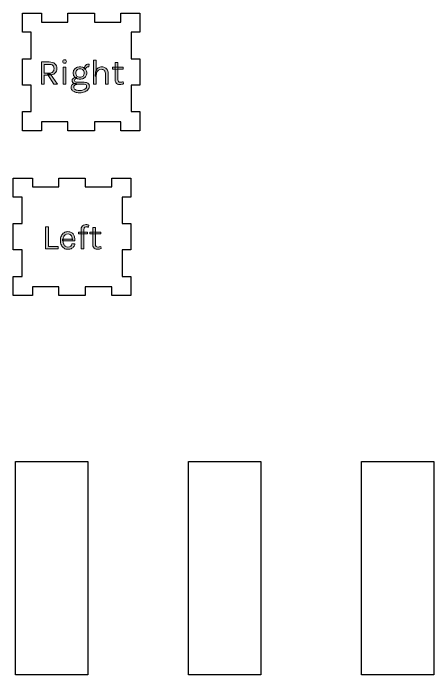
# Model space of a CAD drawing. Header units: centimetres. Extents: x -7.9 to 49.8, y -15.5 to 41.6.
# Drawn here: x 12.49 to 26.78, y -14.51 to 8.01 of the extents above; entities that cross this region are included whole.
import ezdxf

# ---------------------------------------------------------------- set-up
doc = ezdxf.new("R2010")
doc.units = ezdxf.units.CM
doc.header["$MEASUREMENT"] = 0
doc.layers.add('Layer 1', color=7, linetype='Continuous', lineweight=0)

# ---------------------------------------------------------------- blocks, each defined once
blk = doc.blocks.new('Block_3')
at = {"layer": 'Layer 1', "true_color": 0x000000, "transparency": 33554687}
h = blk.add_hatch(color=18, dxfattribs=at)
h.dxf.hatch_style = 2
edge = h.paths.add_edge_path()
edge.add_spline(control_points=[(15.461, 0.499), (15.461, 0.499), (15.095, 0.499), (15.095, 0.499), (15.095, 0.499), (15.095, 0.564), (15.095, 0.564), (15.095, 0.564), (15.461, 0.564), (15.461, 0.564), (15.461, 0.564), (15.461, 0.499), (15.461, 0.499)], knot_values=[0, 0, 0, 0, 1, 1, 1, 2, 2, 2, 3, 3, 3, 4, 4, 4, 4], degree=3, periodic=0)
edge = h.paths.add_edge_path()
edge.add_spline(control_points=[(15.351, -0.024), (15.351, -0.024), (15.351, -0.024), (15.351, -0.024), (15.32, -0.024), (15.292, -0.018), (15.267, -0.006), (15.243, 0.006), (15.223, 0.024), (15.209, 0.048), (15.194, 0.072), (15.187, 0.102), (15.187, 0.138), (15.187, 0.138), (15.187, 0.138), (15.187, 0.138), (15.187, 0.138), (15.187, 0.723), (15.187, 0.723), (15.187, 0.723), (15.279, 0.723), (15.279, 0.723), (15.279, 0.723), (15.279, 0.14), (15.279, 0.14), (15.279, 0.081), (15.307, 0.051), (15.362, 0.051), (15.362, 0.051), (15.362, 0.051), (15.362, 0.051), (15.379, 0.051), (15.394, 0.053), (15.41, 0.057), (15.425, 0.06), (15.443, 0.066), (15.462, 0.073), (15.462, 0.073), (15.462, 0.073), (15.462, 0.073), (15.462, 0.073), (15.475, 0.006), (15.475, 0.006), (15.455, -0.003), (15.434, -0.01), (15.414, -0.016), (15.394, -0.022), (15.373, -0.024), (15.351, -0.024)], knot_values=[0, 0, 0, 0, 1, 1, 1, 2, 2, 2, 3, 3, 3, 4, 4, 4, 5, 5, 5, 6, 6, 6, 7, 7, 7, 8, 8, 8, 9, 9, 9, 10, 10, 10, 11, 11, 11, 12, 12, 12, 13, 13, 13, 14, 14, 14, 15, 15, 15, 16, 16, 16, 16], degree=3, periodic=0)
edge = h.paths.add_edge_path()
edge.add_spline(control_points=[(15.008, 0.499), (15.008, 0.499), (14.702, 0.499), (14.702, 0.499), (14.702, 0.499), (14.702, 0.564), (14.702, 0.564), (14.702, 0.564), (15.008, 0.564), (15.008, 0.564), (15.008, 0.564), (15.008, 0.499), (15.008, 0.499)], knot_values=[0, 0, 0, 0, 1, 1, 1, 2, 2, 2, 3, 3, 3, 4, 4, 4, 4], degree=3, periodic=0)
edge = h.paths.add_edge_path()
edge.add_spline(control_points=[(14.889, -0.01), (14.889, -0.01), (14.795, -0.01), (14.795, -0.01), (14.795, -0.01), (14.795, 0.652), (14.795, 0.652), (14.795, 0.69), (14.802, 0.721), (14.817, 0.746), (14.832, 0.77), (14.851, 0.788), (14.876, 0.799), (14.9, 0.811), (14.928, 0.817), (14.958, 0.817), (14.958, 0.817), (14.958, 0.817), (14.958, 0.817), (14.975, 0.817), (14.991, 0.816), (15.008, 0.813), (15.025, 0.811), (15.042, 0.807), (15.059, 0.802), (15.059, 0.802), (15.059, 0.802), (15.059, 0.802), (15.059, 0.802), (15.041, 0.728), (15.041, 0.728), (15.029, 0.733), (15.017, 0.736), (15.005, 0.739), (14.994, 0.741), (14.982, 0.742), (14.972, 0.742), (14.972, 0.742), (14.972, 0.742), (14.972, 0.742), (14.959, 0.742), (14.946, 0.74), (14.933, 0.735), (14.92, 0.73), (14.91, 0.721), (14.901, 0.708), (14.893, 0.695), (14.889, 0.676), (14.889, 0.651), (14.889, 0.651), (14.889, 0.651), (14.889, 0.651), (14.889, 0.651), (14.889, -0.01), (14.889, -0.01)], knot_values=[0, 0, 0, 0, 1, 1, 1, 2, 2, 2, 3, 3, 3, 4, 4, 4, 5, 5, 5, 6, 6, 6, 7, 7, 7, 8, 8, 8, 9, 9, 9, 10, 10, 10, 11, 11, 11, 12, 12, 12, 13, 13, 13, 14, 14, 14, 15, 15, 15, 16, 16, 16, 17, 17, 17, 18, 18, 18, 18], degree=3, periodic=0)
edge = h.paths.add_edge_path()
edge.add_spline(control_points=[(14.347, -0.024), (14.347, -0.024), (14.347, -0.024), (14.347, -0.024), (14.297, -0.024), (14.253, -0.012), (14.214, 0.014), (14.175, 0.039), (14.144, 0.074), (14.122, 0.12), (14.099, 0.165), (14.088, 0.217), (14.088, 0.276), (14.088, 0.276), (14.088, 0.276), (14.088, 0.276), (14.088, 0.338), (14.099, 0.392), (14.121, 0.438), (14.144, 0.483), (14.174, 0.517), (14.213, 0.542), (14.252, 0.566), (14.297, 0.578), (14.347, 0.578), (14.347, 0.578), (14.347, 0.578), (14.347, 0.578), (14.391, 0.578), (14.428, 0.569), (14.459, 0.552), (14.489, 0.534), (14.514, 0.51), (14.533, 0.48), (14.552, 0.45), (14.565, 0.416), (14.572, 0.378), (14.58, 0.341), (14.582, 0.302), (14.579, 0.261), (14.579, 0.261), (14.579, 0.261), (14.579, 0.261), (14.579, 0.261), (14.163, 0.261), (14.163, 0.261), (14.163, 0.261), (14.163, 0.319), (14.163, 0.319), (14.163, 0.319), (14.517, 0.319), (14.517, 0.319), (14.517, 0.319), (14.489, 0.301), (14.489, 0.301), (14.49, 0.324), (14.489, 0.348), (14.485, 0.372), (14.481, 0.395), (14.474, 0.417), (14.464, 0.437), (14.454, 0.456), (14.439, 0.472), (14.42, 0.484), (14.401, 0.496), (14.377, 0.502), (14.348, 0.502), (14.348, 0.502), (14.348, 0.502), (14.348, 0.502), (14.311, 0.502), (14.281, 0.493), (14.256, 0.474), (14.231, 0.455), (14.212, 0.431), (14.2, 0.4), (14.188, 0.369), (14.181, 0.336), (14.181, 0.301), (14.181, 0.301), (14.181, 0.301), (14.181, 0.301), (14.181, 0.301), (14.181, 0.262), (14.181, 0.262), (14.181, 0.222), (14.187, 0.187), (14.2, 0.155), (14.212, 0.123), (14.23, 0.098), (14.255, 0.08), (14.279, 0.062), (14.31, 0.052), (14.347, 0.052), (14.347, 0.052), (14.347, 0.052), (14.347, 0.052), (14.384, 0.052), (14.415, 0.061), (14.439, 0.079), (14.463, 0.097), (14.477, 0.124), (14.483, 0.159), (14.483, 0.159), (14.483, 0.159), (14.483, 0.159), (14.483, 0.159), (14.58, 0.159), (14.58, 0.159), (14.574, 0.121), (14.56, 0.088), (14.539, 0.061), (14.518, 0.034), (14.491, 0.013), (14.458, -0.002), (14.425, -0.017), (14.388, -0.024), (14.347, -0.024)], knot_values=[0, 0, 0, 0, 1, 1, 1, 2, 2, 2, 3, 3, 3, 4, 4, 4, 5, 5, 5, 6, 6, 6, 7, 7, 7, 8, 8, 8, 9, 9, 9, 10, 10, 10, 11, 11, 11, 12, 12, 12, 13, 13, 13, 14, 14, 14, 15, 15, 15, 16, 16, 16, 17, 17, 17, 18, 18, 18, 19, 19, 19, 20, 20, 20, 21, 21, 21, 22, 22, 22, 23, 23, 23, 24, 24, 24, 25, 25, 25, 26, 26, 26, 27, 27, 27, 28, 28, 28, 29, 29, 29, 30, 30, 30, 31, 31, 31, 32, 32, 32, 33, 33, 33, 34, 34, 34, 35, 35, 35, 36, 36, 36, 37, 37, 37, 38, 38, 38, 39, 39, 39, 39], degree=3, periodic=0)
edge = h.paths.add_edge_path()
edge.add_spline(control_points=[(13.587, 0.744), (13.587, 0.744), (13.68, 0.744), (13.68, 0.744), (13.68, 0.744), (13.68, 0.072), (13.68, 0.072), (13.68, 0.072), (14.016, 0.072), (14.016, 0.072), (14.016, 0.072), (14.016, -0.01), (14.016, -0.01), (14.016, -0.01), (13.587, -0.01), (13.587, -0.01), (13.587, -0.01), (13.587, 0.744), (13.587, 0.744)], knot_values=[0, 0, 0, 0, 1, 1, 1, 2, 2, 2, 3, 3, 3, 4, 4, 4, 5, 5, 5, 6, 6, 6, 6], degree=3, periodic=0)
at = {"layer": 'Layer 1', "color": 1, "lineweight": 25, "true_color": 0xff0000}
blk.add_open_spline([(16.485, 2.403), (16.485, 2.403), (16.185, 2.403), (16.185, 2.403), (16.185, 2.403), (15.835, 2.403), (15.835, 2.403), (15.835, 2.403), (15.835, 2.103), (15.835, 2.103), (15.835, 2.103), (14.935, 2.103), (14.935, 2.103), (14.935, 2.103), (14.935, 2.403), (14.935, 2.403), (14.935, 2.403), (14.035, 2.403), (14.035, 2.403), (14.035, 2.403), (14.035, 2.103), (14.035, 2.103), (14.035, 2.103), (13.135, 2.103), (13.135, 2.103), (13.135, 2.103), (13.135, 2.403), (13.135, 2.403), (13.135, 2.403), (12.785, 2.403), (12.785, 2.403), (12.785, 2.403), (12.485, 2.403), (12.485, 2.403), (12.485, 2.403), (12.485, 2.103), (12.485, 2.103), (12.485, 2.103), (12.485, 1.753), (12.485, 1.753), (12.485, 1.753), (12.785, 1.753), (12.785, 1.753), (12.785, 1.753), (12.785, 0.853), (12.785, 0.853), (12.785, 0.853), (12.485, 0.853), (12.485, 0.853), (12.485, 0.853), (12.485, -0.047), (12.485, -0.047), (12.485, -0.047), (12.785, -0.047), (12.785, -0.047), (12.785, -0.047), (12.785, -0.947), (12.785, -0.947), (12.785, -0.947), (12.485, -0.947), (12.485, -0.947), (12.485, -0.947), (12.485, -1.297), (12.485, -1.297), (12.485, -1.297), (12.485, -1.597), (12.485, -1.597), (12.485, -1.597), (12.785, -1.597), (12.785, -1.597), (12.785, -1.597), (13.135, -1.597), (13.135, -1.597), (13.135, -1.597), (13.135, -1.297), (13.135, -1.297), (13.135, -1.297), (14.035, -1.297), (14.035, -1.297), (14.035, -1.297), (14.035, -1.597), (14.035, -1.597), (14.035, -1.597), (14.935, -1.597), (14.935, -1.597), (14.935, -1.597), (14.935, -1.297), (14.935, -1.297), (14.935, -1.297), (15.835, -1.297), (15.835, -1.297), (15.835, -1.297), (15.835, -1.597), (15.835, -1.597), (15.835, -1.597), (16.185, -1.597), (16.185, -1.597), (16.185, -1.597), (16.485, -1.597), (16.485, -1.597), (16.485, -1.597), (16.485, -1.297), (16.485, -1.297), (16.485, -1.297), (16.485, -0.947), (16.485, -0.947), (16.485, -0.947), (16.185, -0.947), (16.185, -0.947), (16.185, -0.947), (16.185, -0.047), (16.185, -0.047), (16.185, -0.047), (16.485, -0.047), (16.485, -0.047), (16.485, -0.047), (16.485, 0.853), (16.485, 0.853), (16.485, 0.853), (16.185, 0.853), (16.185, 0.853), (16.185, 0.853), (16.185, 1.753), (16.185, 1.753), (16.185, 1.753), (16.485, 1.753), (16.485, 1.753), (16.485, 1.753), (16.485, 2.103), (16.485, 2.103), (16.485, 2.103), (16.485, 2.403), (16.485, 2.403)], degree=3, knots=[0, 0, 0, 0, 1, 1, 1, 2, 2, 2, 3, 3, 3, 4, 4, 4, 5, 5, 5, 6, 6, 6, 7, 7, 7, 8, 8, 8, 9, 9, 9, 10, 10, 10, 11, 11, 11, 12, 12, 12, 13, 13, 13, 14, 14, 14, 15, 15, 15, 16, 16, 16, 17, 17, 17, 18, 18, 18, 19, 19, 19, 20, 20, 20, 21, 21, 21, 22, 22, 22, 23, 23, 23, 24, 24, 24, 25, 25, 25, 26, 26, 26, 27, 27, 27, 28, 28, 28, 29, 29, 29, 30, 30, 30, 31, 31, 31, 32, 32, 32, 33, 33, 33, 34, 34, 34, 35, 35, 35, 36, 36, 36, 37, 37, 37, 38, 38, 38, 39, 39, 39, 40, 40, 40, 41, 41, 41, 42, 42, 42, 43, 43, 43, 44, 44, 44, 44], dxfattribs=at)
at = {"layer": 'Layer 1'}
for points, knots in [([(13.587, 0.744), (13.587, 0.744), (13.68, 0.744), (13.68, 0.744), (13.68, 0.744), (13.68, 0.072), (13.68, 0.072), (13.68, 0.072), (14.016, 0.072), (14.016, 0.072), (14.016, 0.072), (14.016, -0.01), (14.016, -0.01), (14.016, -0.01), (13.587, -0.01), (13.587, -0.01), (13.587, -0.01), (13.587, 0.744), (13.587, 0.744)], [0, 0, 0, 0, 1, 1, 1, 2, 2, 2, 3, 3, 3, 4, 4, 4, 5, 5, 5, 6, 6, 6, 6]), ([(14.889, -0.01), (14.889, -0.01), (14.795, -0.01), (14.795, -0.01), (14.795, -0.01), (14.795, 0.652), (14.795, 0.652), (14.795, 0.69), (14.802, 0.721), (14.817, 0.746), (14.832, 0.77), (14.851, 0.788), (14.876, 0.799), (14.9, 0.811), (14.928, 0.817), (14.958, 0.817), (14.958, 0.817), (14.958, 0.817), (14.958, 0.817), (14.975, 0.817), (14.991, 0.816), (15.008, 0.813), (15.025, 0.811), (15.042, 0.807), (15.059, 0.802), (15.059, 0.802), (15.059, 0.802), (15.059, 0.802), (15.059, 0.802), (15.041, 0.728), (15.041, 0.728), (15.029, 0.733), (15.017, 0.736), (15.005, 0.739), (14.994, 0.741), (14.982, 0.742), (14.972, 0.742), (14.972, 0.742), (14.972, 0.742), (14.972, 0.742), (14.959, 0.742), (14.946, 0.74), (14.933, 0.735), (14.92, 0.73), (14.91, 0.721), (14.901, 0.708), (14.893, 0.695), (14.889, 0.676), (14.889, 0.651), (14.889, 0.651), (14.889, 0.651), (14.889, 0.651), (14.889, 0.651), (14.889, -0.01), (14.889, -0.01)], [0, 0, 0, 0, 1, 1, 1, 2, 2, 2, 3, 3, 3, 4, 4, 4, 5, 5, 5, 6, 6, 6, 7, 7, 7, 8, 8, 8, 9, 9, 9, 10, 10, 10, 11, 11, 11, 12, 12, 12, 13, 13, 13, 14, 14, 14, 15, 15, 15, 16, 16, 16, 17, 17, 17, 18, 18, 18, 18]), ([(15.351, -0.024), (15.351, -0.024), (15.351, -0.024), (15.351, -0.024), (15.32, -0.024), (15.292, -0.018), (15.267, -0.006), (15.243, 0.006), (15.223, 0.024), (15.209, 0.048), (15.194, 0.072), (15.187, 0.102), (15.187, 0.138), (15.187, 0.138), (15.187, 0.138), (15.187, 0.138), (15.187, 0.138), (15.187, 0.723), (15.187, 0.723), (15.187, 0.723), (15.279, 0.723), (15.279, 0.723), (15.279, 0.723), (15.279, 0.14), (15.279, 0.14), (15.279, 0.081), (15.307, 0.051), (15.362, 0.051), (15.362, 0.051), (15.362, 0.051), (15.362, 0.051), (15.379, 0.051), (15.394, 0.053), (15.41, 0.057), (15.425, 0.06), (15.443, 0.066), (15.462, 0.073), (15.462, 0.073), (15.462, 0.073), (15.462, 0.073), (15.462, 0.073), (15.475, 0.006), (15.475, 0.006), (15.455, -0.003), (15.434, -0.01), (15.414, -0.016), (15.394, -0.022), (15.373, -0.024), (15.351, -0.024)], [0, 0, 0, 0, 1, 1, 1, 2, 2, 2, 3, 3, 3, 4, 4, 4, 5, 5, 5, 6, 6, 6, 7, 7, 7, 8, 8, 8, 9, 9, 9, 10, 10, 10, 11, 11, 11, 12, 12, 12, 13, 13, 13, 14, 14, 14, 15, 15, 15, 16, 16, 16, 16]), ([(14.347, -0.024), (14.347, -0.024), (14.347, -0.024), (14.347, -0.024), (14.297, -0.024), (14.253, -0.012), (14.214, 0.014), (14.175, 0.039), (14.144, 0.074), (14.122, 0.12), (14.099, 0.165), (14.088, 0.217), (14.088, 0.276), (14.088, 0.276), (14.088, 0.276), (14.088, 0.276), (14.088, 0.338), (14.099, 0.392), (14.121, 0.438), (14.144, 0.483), (14.174, 0.517), (14.213, 0.542), (14.252, 0.566), (14.297, 0.578), (14.347, 0.578), (14.347, 0.578), (14.347, 0.578), (14.347, 0.578), (14.391, 0.578), (14.428, 0.569), (14.459, 0.552), (14.489, 0.534), (14.514, 0.51), (14.533, 0.48), (14.552, 0.45), (14.565, 0.416), (14.572, 0.378), (14.58, 0.341), (14.582, 0.302), (14.579, 0.261), (14.579, 0.261), (14.579, 0.261), (14.579, 0.261), (14.579, 0.261), (14.163, 0.261), (14.163, 0.261), (14.163, 0.261), (14.163, 0.319), (14.163, 0.319), (14.163, 0.319), (14.517, 0.319), (14.517, 0.319), (14.517, 0.319), (14.489, 0.301), (14.489, 0.301), (14.49, 0.324), (14.489, 0.348), (14.485, 0.372), (14.481, 0.395), (14.474, 0.417), (14.464, 0.437), (14.454, 0.456), (14.439, 0.472), (14.42, 0.484), (14.401, 0.496), (14.377, 0.502), (14.348, 0.502), (14.348, 0.502), (14.348, 0.502), (14.348, 0.502), (14.311, 0.502), (14.281, 0.493), (14.256, 0.474), (14.231, 0.455), (14.212, 0.431), (14.2, 0.4), (14.188, 0.369), (14.181, 0.336), (14.181, 0.301), (14.181, 0.301), (14.181, 0.301), (14.181, 0.301), (14.181, 0.301), (14.181, 0.262), (14.181, 0.262), (14.181, 0.222), (14.187, 0.187), (14.2, 0.155), (14.212, 0.123), (14.23, 0.098), (14.255, 0.08), (14.279, 0.062), (14.31, 0.052), (14.347, 0.052), (14.347, 0.052), (14.347, 0.052), (14.347, 0.052), (14.384, 0.052), (14.415, 0.061), (14.439, 0.079), (14.463, 0.097), (14.477, 0.124), (14.483, 0.159), (14.483, 0.159), (14.483, 0.159), (14.483, 0.159), (14.483, 0.159), (14.58, 0.159), (14.58, 0.159), (14.574, 0.121), (14.56, 0.088), (14.539, 0.061), (14.518, 0.034), (14.491, 0.013), (14.458, -0.002), (14.425, -0.017), (14.388, -0.024), (14.347, -0.024)], [0, 0, 0, 0, 1, 1, 1, 2, 2, 2, 3, 3, 3, 4, 4, 4, 5, 5, 5, 6, 6, 6, 7, 7, 7, 8, 8, 8, 9, 9, 9, 10, 10, 10, 11, 11, 11, 12, 12, 12, 13, 13, 13, 14, 14, 14, 15, 15, 15, 16, 16, 16, 17, 17, 17, 18, 18, 18, 19, 19, 19, 20, 20, 20, 21, 21, 21, 22, 22, 22, 23, 23, 23, 24, 24, 24, 25, 25, 25, 26, 26, 26, 27, 27, 27, 28, 28, 28, 29, 29, 29, 30, 30, 30, 31, 31, 31, 32, 32, 32, 33, 33, 33, 34, 34, 34, 35, 35, 35, 36, 36, 36, 37, 37, 37, 38, 38, 38, 39, 39, 39, 39]), ([(15.008, 0.499), (15.008, 0.499), (14.702, 0.499), (14.702, 0.499), (14.702, 0.499), (14.702, 0.564), (14.702, 0.564), (14.702, 0.564), (15.008, 0.564), (15.008, 0.564), (15.008, 0.564), (15.008, 0.499), (15.008, 0.499)], [0, 0, 0, 0, 1, 1, 1, 2, 2, 2, 3, 3, 3, 4, 4, 4, 4]), ([(15.461, 0.499), (15.461, 0.499), (15.095, 0.499), (15.095, 0.499), (15.095, 0.499), (15.095, 0.564), (15.095, 0.564), (15.095, 0.564), (15.461, 0.564), (15.461, 0.564), (15.461, 0.564), (15.461, 0.499), (15.461, 0.499)], [0, 0, 0, 0, 1, 1, 1, 2, 2, 2, 3, 3, 3, 4, 4, 4, 4])]:
    blk.add_open_spline(points, degree=3, knots=knots, dxfattribs=at)
blk = doc.blocks.new('Block_4')
at = {"layer": 'Layer 1', "true_color": 0x000000, "transparency": 33554687}
h = blk.add_hatch(color=18, dxfattribs=at)
h.dxf.hatch_style = 2
edge = h.paths.add_edge_path()
edge.add_spline(control_points=[(16.223, 6.11), (16.223, 6.11), (15.857, 6.11), (15.857, 6.11), (15.857, 6.11), (15.857, 6.174), (15.857, 6.174), (15.857, 6.174), (16.223, 6.174), (16.223, 6.174), (16.223, 6.174), (16.223, 6.11), (16.223, 6.11)], knot_values=[0, 0, 0, 0, 1, 1, 1, 2, 2, 2, 3, 3, 3, 4, 4, 4, 4], degree=3, periodic=0)
edge = h.paths.add_edge_path()
edge.add_spline(control_points=[(16.114, 5.586), (16.114, 5.586), (16.114, 5.586), (16.114, 5.586), (16.083, 5.586), (16.055, 5.592), (16.03, 5.604), (16.005, 5.616), (15.986, 5.634), (15.971, 5.658), (15.957, 5.682), (15.95, 5.712), (15.95, 5.748), (15.95, 5.748), (15.95, 5.748), (15.95, 5.748), (15.95, 5.748), (15.95, 6.334), (15.95, 6.334), (15.95, 6.334), (16.042, 6.334), (16.042, 6.334), (16.042, 6.334), (16.042, 5.751), (16.042, 5.751), (16.042, 5.692), (16.07, 5.662), (16.125, 5.662), (16.125, 5.662), (16.125, 5.662), (16.125, 5.662), (16.141, 5.662), (16.157, 5.664), (16.173, 5.667), (16.188, 5.671), (16.205, 5.676), (16.225, 5.684), (16.225, 5.684), (16.225, 5.684), (16.225, 5.684), (16.225, 5.684), (16.238, 5.616), (16.238, 5.616), (16.217, 5.608), (16.197, 5.6), (16.177, 5.595), (16.157, 5.589), (16.136, 5.586), (16.114, 5.586)], knot_values=[0, 0, 0, 0, 1, 1, 1, 2, 2, 2, 3, 3, 3, 4, 4, 4, 5, 5, 5, 6, 6, 6, 7, 7, 7, 8, 8, 8, 9, 9, 9, 10, 10, 10, 11, 11, 11, 12, 12, 12, 13, 13, 13, 14, 14, 14, 15, 15, 15, 16, 16, 16, 16], degree=3, periodic=0)
edge = h.paths.add_edge_path()
edge.add_spline(control_points=[(15.307, 5.601), (15.307, 5.601), (15.214, 5.601), (15.214, 5.601), (15.214, 5.601), (15.214, 6.419), (15.214, 6.419), (15.214, 6.419), (15.307, 6.419), (15.307, 6.419), (15.307, 6.419), (15.307, 5.601), (15.307, 5.601)], knot_values=[0, 0, 0, 0, 1, 1, 1, 2, 2, 2, 3, 3, 3, 4, 4, 4, 4], degree=3, periodic=0)
edge = h.paths.add_edge_path()
edge.add_spline(control_points=[(15.714, 5.601), (15.714, 5.601), (15.622, 5.601), (15.622, 5.601), (15.622, 5.601), (15.622, 5.938), (15.622, 5.938), (15.622, 5.993), (15.609, 6.034), (15.582, 6.063), (15.556, 6.092), (15.52, 6.106), (15.475, 6.106), (15.475, 6.106), (15.475, 6.106), (15.475, 6.106), (15.441, 6.106), (15.411, 6.097), (15.386, 6.078), (15.361, 6.059), (15.341, 6.032), (15.328, 5.997), (15.314, 5.962), (15.307, 5.92), (15.307, 5.872), (15.307, 5.872), (15.307, 5.872), (15.307, 5.872), (15.307, 5.872), (15.271, 5.872), (15.271, 5.872), (15.271, 5.939), (15.28, 5.996), (15.298, 6.043), (15.315, 6.09), (15.341, 6.126), (15.375, 6.151), (15.409, 6.176), (15.45, 6.189), (15.498, 6.189), (15.498, 6.189), (15.498, 6.189), (15.498, 6.189), (15.543, 6.189), (15.582, 6.179), (15.614, 6.158), (15.646, 6.138), (15.671, 6.109), (15.688, 6.072), (15.705, 6.034), (15.714, 5.99), (15.714, 5.938), (15.714, 5.938), (15.714, 5.938), (15.714, 5.938), (15.714, 5.938), (15.714, 5.601), (15.714, 5.601)], knot_values=[0, 0, 0, 0, 1, 1, 1, 2, 2, 2, 3, 3, 3, 4, 4, 4, 5, 5, 5, 6, 6, 6, 7, 7, 7, 8, 8, 8, 9, 9, 9, 10, 10, 10, 11, 11, 11, 12, 12, 12, 13, 13, 13, 14, 14, 14, 15, 15, 15, 16, 16, 16, 17, 17, 17, 18, 18, 18, 19, 19, 19, 19], degree=3, periodic=0)
edge = h.paths.add_edge_path()
edge.add_spline(control_points=[(14.944, 6.098), (14.944, 6.098), (14.944, 6.098), (14.944, 6.098), (14.944, 6.098), (14.9, 6.116), (14.9, 6.116), (14.9, 6.149), (14.906, 6.179), (14.92, 6.204), (14.933, 6.229), (14.952, 6.249), (14.976, 6.263), (15, 6.278), (15.029, 6.285), (15.063, 6.285), (15.063, 6.285), (15.063, 6.285), (15.063, 6.285), (15.063, 6.285), (15.056, 6.192), (15.056, 6.192), (15.02, 6.192), (14.992, 6.185), (14.973, 6.169), (14.954, 6.154), (14.944, 6.13), (14.944, 6.098)], knot_values=[0, 0, 0, 0, 1, 1, 1, 2, 2, 2, 3, 3, 3, 4, 4, 4, 5, 5, 5, 6, 6, 6, 7, 7, 7, 8, 8, 8, 9, 9, 9, 9], degree=3, periodic=0)
edge = h.paths.add_edge_path()
edge.add_spline(control_points=[(14.756, 5.836), (14.756, 5.836), (14.756, 5.836), (14.756, 5.836), (14.8, 5.836), (14.834, 5.85), (14.858, 5.877), (14.883, 5.904), (14.895, 5.938), (14.895, 5.979), (14.895, 5.979), (14.895, 5.979), (14.895, 5.979), (14.895, 6.021), (14.883, 6.055), (14.858, 6.081), (14.834, 6.107), (14.8, 6.12), (14.756, 6.12), (14.756, 6.12), (14.756, 6.12), (14.756, 6.12), (14.712, 6.12), (14.678, 6.107), (14.653, 6.081), (14.628, 6.055), (14.615, 6.021), (14.615, 5.979), (14.615, 5.979), (14.615, 5.979), (14.615, 5.979), (14.615, 5.938), (14.628, 5.904), (14.653, 5.877), (14.678, 5.85), (14.712, 5.836), (14.756, 5.836)], knot_values=[0, 0, 0, 0, 1, 1, 1, 2, 2, 2, 3, 3, 3, 4, 4, 4, 5, 5, 5, 6, 6, 6, 7, 7, 7, 8, 8, 8, 9, 9, 9, 10, 10, 10, 11, 11, 11, 12, 12, 12, 12], degree=3, periodic=0)
edge = h.paths.add_edge_path()
edge.add_spline(control_points=[(14.756, 5.769), (14.756, 5.769), (14.756, 5.769), (14.756, 5.769), (14.712, 5.769), (14.672, 5.778), (14.637, 5.795), (14.601, 5.813), (14.573, 5.837), (14.553, 5.869), (14.532, 5.901), (14.522, 5.937), (14.522, 5.979), (14.522, 5.979), (14.522, 5.979), (14.522, 5.979), (14.522, 6.021), (14.532, 6.058), (14.553, 6.089), (14.573, 6.121), (14.601, 6.145), (14.637, 6.163), (14.672, 6.18), (14.712, 6.189), (14.756, 6.189), (14.756, 6.189), (14.756, 6.189), (14.756, 6.189), (14.799, 6.189), (14.838, 6.18), (14.873, 6.163), (14.908, 6.145), (14.935, 6.121), (14.956, 6.089), (14.977, 6.058), (14.987, 6.021), (14.987, 5.979), (14.987, 5.979), (14.987, 5.979), (14.987, 5.979), (14.987, 5.937), (14.977, 5.901), (14.956, 5.869), (14.935, 5.837), (14.908, 5.813), (14.873, 5.795), (14.838, 5.778), (14.799, 5.769), (14.756, 5.769)], knot_values=[0, 0, 0, 0, 1, 1, 1, 2, 2, 2, 3, 3, 3, 4, 4, 4, 5, 5, 5, 6, 6, 6, 7, 7, 7, 8, 8, 8, 9, 9, 9, 10, 10, 10, 11, 11, 11, 12, 12, 12, 13, 13, 13, 14, 14, 14, 15, 15, 15, 16, 16, 16, 16], degree=3, periodic=0)
edge = h.paths.add_edge_path()
edge.add_spline(control_points=[(14.739, 5.306), (14.739, 5.306), (14.739, 5.306), (14.739, 5.306), (14.68, 5.306), (14.629, 5.314), (14.586, 5.33), (14.543, 5.347), (14.509, 5.369), (14.486, 5.397), (14.462, 5.425), (14.45, 5.456), (14.45, 5.489), (14.45, 5.489), (14.45, 5.489), (14.45, 5.489), (14.45, 5.534), (14.466, 5.567), (14.499, 5.591), (14.531, 5.614), (14.573, 5.626), (14.625, 5.626), (14.625, 5.626), (14.625, 5.626), (14.625, 5.626), (14.625, 5.626), (14.677, 5.594), (14.677, 5.594), (14.633, 5.594), (14.6, 5.585), (14.576, 5.567), (14.553, 5.549), (14.541, 5.524), (14.541, 5.493), (14.541, 5.493), (14.541, 5.493), (14.541, 5.493), (14.541, 5.462), (14.558, 5.435), (14.591, 5.414), (14.625, 5.392), (14.674, 5.381), (14.739, 5.381), (14.739, 5.381), (14.739, 5.381), (14.739, 5.381), (14.787, 5.381), (14.829, 5.388), (14.865, 5.402), (14.902, 5.416), (14.93, 5.434), (14.95, 5.456), (14.97, 5.478), (14.98, 5.502), (14.98, 5.528), (14.98, 5.528), (14.98, 5.528), (14.98, 5.528), (14.98, 5.546), (14.974, 5.561), (14.96, 5.574), (14.947, 5.587), (14.927, 5.594), (14.9, 5.594), (14.9, 5.594), (14.9, 5.594), (14.9, 5.594), (14.9, 5.594), (14.677, 5.594), (14.677, 5.594), (14.638, 5.594), (14.604, 5.599), (14.576, 5.611), (14.548, 5.623), (14.526, 5.639), (14.511, 5.658), (14.496, 5.677), (14.488, 5.698), (14.488, 5.721), (14.488, 5.721), (14.488, 5.721), (14.488, 5.721), (14.488, 5.745), (14.495, 5.765), (14.509, 5.782), (14.522, 5.799), (14.54, 5.812), (14.562, 5.82), (14.584, 5.829), (14.607, 5.834), (14.632, 5.834), (14.632, 5.834), (14.632, 5.834), (14.632, 5.834), (14.632, 5.834), (14.65, 5.799), (14.65, 5.799), (14.638, 5.799), (14.626, 5.796), (14.614, 5.791), (14.602, 5.785), (14.592, 5.777), (14.583, 5.767), (14.575, 5.756), (14.571, 5.743), (14.571, 5.727), (14.571, 5.727), (14.571, 5.727), (14.571, 5.727), (14.571, 5.708), (14.579, 5.693), (14.594, 5.681), (14.609, 5.668), (14.637, 5.662), (14.677, 5.662), (14.677, 5.662), (14.677, 5.662), (14.677, 5.662), (14.677, 5.662), (14.9, 5.662), (14.9, 5.662), (14.954, 5.662), (14.996, 5.651), (15.027, 5.628), (15.058, 5.605), (15.074, 5.573), (15.074, 5.532), (15.074, 5.532), (15.074, 5.532), (15.074, 5.532), (15.074, 5.495), (15.06, 5.459), (15.034, 5.424), (15.007, 5.389), (14.968, 5.361), (14.918, 5.339), (14.868, 5.317), (14.809, 5.306), (14.739, 5.306)], knot_values=[0, 0, 0, 0, 1, 1, 1, 2, 2, 2, 3, 3, 3, 4, 4, 4, 5, 5, 5, 6, 6, 6, 7, 7, 7, 8, 8, 8, 9, 9, 9, 10, 10, 10, 11, 11, 11, 12, 12, 12, 13, 13, 13, 14, 14, 14, 15, 15, 15, 16, 16, 16, 17, 17, 17, 18, 18, 18, 19, 19, 19, 20, 20, 20, 21, 21, 21, 22, 22, 22, 23, 23, 23, 24, 24, 24, 25, 25, 25, 26, 26, 26, 27, 27, 27, 28, 28, 28, 29, 29, 29, 30, 30, 30, 31, 31, 31, 32, 32, 32, 33, 33, 33, 34, 34, 34, 35, 35, 35, 36, 36, 36, 37, 37, 37, 38, 38, 38, 39, 39, 39, 40, 40, 40, 41, 41, 41, 42, 42, 42, 43, 43, 43, 44, 44, 44, 45, 45, 45, 46, 46, 46, 46], degree=3, periodic=0)
edge = h.paths.add_edge_path()
edge.add_spline(control_points=[(14.278, 5.601), (14.278, 5.601), (14.185, 5.601), (14.185, 5.601), (14.185, 5.601), (14.185, 6.176), (14.185, 6.176), (14.185, 6.176), (14.278, 6.176), (14.278, 6.176), (14.278, 6.176), (14.278, 5.601), (14.278, 5.601)], knot_values=[0, 0, 0, 0, 1, 1, 1, 2, 2, 2, 3, 3, 3, 4, 4, 4, 4], degree=3, periodic=0)
edge = h.paths.add_edge_path()
edge.add_spline(control_points=[(14.231, 6.31), (14.231, 6.31), (14.231, 6.31), (14.231, 6.31), (14.212, 6.31), (14.197, 6.315), (14.186, 6.326), (14.175, 6.337), (14.169, 6.352), (14.169, 6.37), (14.169, 6.37), (14.169, 6.37), (14.169, 6.37), (14.169, 6.388), (14.175, 6.402), (14.186, 6.412), (14.197, 6.422), (14.212, 6.428), (14.231, 6.428), (14.231, 6.428), (14.231, 6.428), (14.231, 6.428), (14.251, 6.428), (14.266, 6.422), (14.277, 6.412), (14.288, 6.402), (14.294, 6.388), (14.294, 6.37), (14.294, 6.37), (14.294, 6.37), (14.294, 6.37), (14.294, 6.352), (14.288, 6.337), (14.277, 6.326), (14.266, 6.315), (14.251, 6.31), (14.231, 6.31)], knot_values=[0, 0, 0, 0, 1, 1, 1, 2, 2, 2, 3, 3, 3, 4, 4, 4, 5, 5, 5, 6, 6, 6, 7, 7, 7, 8, 8, 8, 9, 9, 9, 10, 10, 10, 11, 11, 11, 12, 12, 12, 12], degree=3, periodic=0)
edge = h.paths.add_edge_path()
edge.add_spline(control_points=[(13.537, 6.274), (13.537, 6.274), (13.537, 5.975), (13.537, 5.975), (13.537, 5.975), (13.699, 5.975), (13.699, 5.975), (13.756, 5.975), (13.799, 5.989), (13.828, 6.017), (13.857, 6.045), (13.872, 6.081), (13.872, 6.125), (13.872, 6.125), (13.872, 6.125), (13.872, 6.125), (13.872, 6.171), (13.858, 6.207), (13.83, 6.234), (13.802, 6.261), (13.76, 6.274), (13.706, 6.274), (13.706, 6.274), (13.706, 6.274), (13.706, 6.274), (13.706, 6.274), (13.537, 6.274), (13.537, 6.274)], knot_values=[0, 0, 0, 0, 1, 1, 1, 2, 2, 2, 3, 3, 3, 4, 4, 4, 5, 5, 5, 6, 6, 6, 7, 7, 7, 8, 8, 8, 9, 9, 9, 9], degree=3, periodic=0)
edge = h.paths.add_edge_path()
edge.add_spline(control_points=[(13.987, 5.601), (13.987, 5.601), (13.866, 5.601), (13.866, 5.601), (13.866, 5.601), (13.65, 5.943), (13.65, 5.943), (13.65, 5.943), (13.752, 5.943), (13.752, 5.943), (13.752, 5.943), (13.987, 5.601), (13.987, 5.601)], knot_values=[0, 0, 0, 0, 1, 1, 1, 2, 2, 2, 3, 3, 3, 4, 4, 4, 4], degree=3, periodic=0)
edge = h.paths.add_edge_path()
edge.add_spline(control_points=[(13.537, 5.601), (13.537, 5.601), (13.444, 5.601), (13.444, 5.601), (13.444, 5.601), (13.444, 6.354), (13.444, 6.354), (13.444, 6.354), (13.706, 6.354), (13.706, 6.354), (13.792, 6.354), (13.858, 6.334), (13.902, 6.293), (13.946, 6.252), (13.968, 6.198), (13.968, 6.131), (13.968, 6.131), (13.968, 6.131), (13.968, 6.131), (13.968, 6.065), (13.946, 6.012), (13.902, 5.971), (13.858, 5.93), (13.792, 5.909), (13.706, 5.909), (13.706, 5.909), (13.706, 5.909), (13.706, 5.909), (13.706, 5.909), (13.537, 5.909), (13.537, 5.909), (13.537, 5.909), (13.537, 5.601), (13.537, 5.601)], knot_values=[0, 0, 0, 0, 1, 1, 1, 2, 2, 2, 3, 3, 3, 4, 4, 4, 5, 5, 5, 6, 6, 6, 7, 7, 7, 8, 8, 8, 9, 9, 9, 10, 10, 10, 11, 11, 11, 11], degree=3, periodic=0)
at = {"layer": 'Layer 1', "color": 1, "lineweight": 25, "true_color": 0xff0000}
blk.add_open_spline([(16.795, 8.014), (16.795, 8.014), (16.495, 8.014), (16.495, 8.014), (16.495, 8.014), (16.145, 8.014), (16.145, 8.014), (16.145, 8.014), (16.145, 7.714), (16.145, 7.714), (16.145, 7.714), (15.245, 7.714), (15.245, 7.714), (15.245, 7.714), (15.245, 8.014), (15.245, 8.014), (15.245, 8.014), (14.345, 8.014), (14.345, 8.014), (14.345, 8.014), (14.345, 7.714), (14.345, 7.714), (14.345, 7.714), (13.445, 7.714), (13.445, 7.714), (13.445, 7.714), (13.445, 8.014), (13.445, 8.014), (13.445, 8.014), (13.095, 8.014), (13.095, 8.014), (13.095, 8.014), (12.795, 8.014), (12.795, 8.014), (12.795, 8.014), (12.795, 7.714), (12.795, 7.714), (12.795, 7.714), (12.795, 7.364), (12.795, 7.364), (12.795, 7.364), (13.095, 7.364), (13.095, 7.364), (13.095, 7.364), (13.095, 6.464), (13.095, 6.464), (13.095, 6.464), (12.795, 6.464), (12.795, 6.464), (12.795, 6.464), (12.795, 5.564), (12.795, 5.564), (12.795, 5.564), (13.095, 5.564), (13.095, 5.564), (13.095, 5.564), (13.095, 4.664), (13.095, 4.664), (13.095, 4.664), (12.795, 4.664), (12.795, 4.664), (12.795, 4.664), (12.795, 4.314), (12.795, 4.314), (12.795, 4.314), (12.795, 4.014), (12.795, 4.014), (12.795, 4.014), (13.095, 4.014), (13.095, 4.014), (13.095, 4.014), (13.445, 4.014), (13.445, 4.014), (13.445, 4.014), (13.445, 4.314), (13.445, 4.314), (13.445, 4.314), (14.345, 4.314), (14.345, 4.314), (14.345, 4.314), (14.345, 4.014), (14.345, 4.014), (14.345, 4.014), (15.245, 4.014), (15.245, 4.014), (15.245, 4.014), (15.245, 4.314), (15.245, 4.314), (15.245, 4.314), (16.145, 4.314), (16.145, 4.314), (16.145, 4.314), (16.145, 4.014), (16.145, 4.014), (16.145, 4.014), (16.495, 4.014), (16.495, 4.014), (16.495, 4.014), (16.795, 4.014), (16.795, 4.014), (16.795, 4.014), (16.795, 4.314), (16.795, 4.314), (16.795, 4.314), (16.795, 4.664), (16.795, 4.664), (16.795, 4.664), (16.495, 4.664), (16.495, 4.664), (16.495, 4.664), (16.495, 5.564), (16.495, 5.564), (16.495, 5.564), (16.795, 5.564), (16.795, 5.564), (16.795, 5.564), (16.795, 6.464), (16.795, 6.464), (16.795, 6.464), (16.495, 6.464), (16.495, 6.464), (16.495, 6.464), (16.495, 7.364), (16.495, 7.364), (16.495, 7.364), (16.795, 7.364), (16.795, 7.364), (16.795, 7.364), (16.795, 7.714), (16.795, 7.714), (16.795, 7.714), (16.795, 8.014), (16.795, 8.014)], degree=3, knots=[0, 0, 0, 0, 1, 1, 1, 2, 2, 2, 3, 3, 3, 4, 4, 4, 5, 5, 5, 6, 6, 6, 7, 7, 7, 8, 8, 8, 9, 9, 9, 10, 10, 10, 11, 11, 11, 12, 12, 12, 13, 13, 13, 14, 14, 14, 15, 15, 15, 16, 16, 16, 17, 17, 17, 18, 18, 18, 19, 19, 19, 20, 20, 20, 21, 21, 21, 22, 22, 22, 23, 23, 23, 24, 24, 24, 25, 25, 25, 26, 26, 26, 27, 27, 27, 28, 28, 28, 29, 29, 29, 30, 30, 30, 31, 31, 31, 32, 32, 32, 33, 33, 33, 34, 34, 34, 35, 35, 35, 36, 36, 36, 37, 37, 37, 38, 38, 38, 39, 39, 39, 40, 40, 40, 41, 41, 41, 42, 42, 42, 43, 43, 43, 44, 44, 44, 44], dxfattribs=at)
at = {"layer": 'Layer 1'}
for points, knots in [([(13.537, 5.601), (13.537, 5.601), (13.444, 5.601), (13.444, 5.601), (13.444, 5.601), (13.444, 6.354), (13.444, 6.354), (13.444, 6.354), (13.706, 6.354), (13.706, 6.354), (13.792, 6.354), (13.858, 6.334), (13.902, 6.293), (13.946, 6.252), (13.968, 6.198), (13.968, 6.131), (13.968, 6.131), (13.968, 6.131), (13.968, 6.131), (13.968, 6.065), (13.946, 6.012), (13.902, 5.971), (13.858, 5.93), (13.792, 5.909), (13.706, 5.909), (13.706, 5.909), (13.706, 5.909), (13.706, 5.909), (13.706, 5.909), (13.537, 5.909), (13.537, 5.909), (13.537, 5.909), (13.537, 5.601), (13.537, 5.601)], [0, 0, 0, 0, 1, 1, 1, 2, 2, 2, 3, 3, 3, 4, 4, 4, 5, 5, 5, 6, 6, 6, 7, 7, 7, 8, 8, 8, 9, 9, 9, 10, 10, 10, 11, 11, 11, 11]), ([(14.231, 6.31), (14.231, 6.31), (14.231, 6.31), (14.231, 6.31), (14.212, 6.31), (14.197, 6.315), (14.186, 6.326), (14.175, 6.337), (14.169, 6.352), (14.169, 6.37), (14.169, 6.37), (14.169, 6.37), (14.169, 6.37), (14.169, 6.388), (14.175, 6.402), (14.186, 6.412), (14.197, 6.422), (14.212, 6.428), (14.231, 6.428), (14.231, 6.428), (14.231, 6.428), (14.231, 6.428), (14.251, 6.428), (14.266, 6.422), (14.277, 6.412), (14.288, 6.402), (14.294, 6.388), (14.294, 6.37), (14.294, 6.37), (14.294, 6.37), (14.294, 6.37), (14.294, 6.352), (14.288, 6.337), (14.277, 6.326), (14.266, 6.315), (14.251, 6.31), (14.231, 6.31)], [0, 0, 0, 0, 1, 1, 1, 2, 2, 2, 3, 3, 3, 4, 4, 4, 5, 5, 5, 6, 6, 6, 7, 7, 7, 8, 8, 8, 9, 9, 9, 10, 10, 10, 11, 11, 11, 12, 12, 12, 12]), ([(15.307, 5.601), (15.307, 5.601), (15.214, 5.601), (15.214, 5.601), (15.214, 5.601), (15.214, 6.419), (15.214, 6.419), (15.214, 6.419), (15.307, 6.419), (15.307, 6.419), (15.307, 6.419), (15.307, 5.601), (15.307, 5.601)], [0, 0, 0, 0, 1, 1, 1, 2, 2, 2, 3, 3, 3, 4, 4, 4, 4]), ([(16.114, 5.586), (16.114, 5.586), (16.114, 5.586), (16.114, 5.586), (16.083, 5.586), (16.055, 5.592), (16.03, 5.604), (16.005, 5.616), (15.986, 5.634), (15.971, 5.658), (15.957, 5.682), (15.95, 5.712), (15.95, 5.748), (15.95, 5.748), (15.95, 5.748), (15.95, 5.748), (15.95, 5.748), (15.95, 6.334), (15.95, 6.334), (15.95, 6.334), (16.042, 6.334), (16.042, 6.334), (16.042, 6.334), (16.042, 5.751), (16.042, 5.751), (16.042, 5.692), (16.07, 5.662), (16.125, 5.662), (16.125, 5.662), (16.125, 5.662), (16.125, 5.662), (16.141, 5.662), (16.157, 5.664), (16.173, 5.667), (16.188, 5.671), (16.205, 5.676), (16.225, 5.684), (16.225, 5.684), (16.225, 5.684), (16.225, 5.684), (16.225, 5.684), (16.238, 5.616), (16.238, 5.616), (16.217, 5.608), (16.197, 5.6), (16.177, 5.595), (16.157, 5.589), (16.136, 5.586), (16.114, 5.586)], [0, 0, 0, 0, 1, 1, 1, 2, 2, 2, 3, 3, 3, 4, 4, 4, 5, 5, 5, 6, 6, 6, 7, 7, 7, 8, 8, 8, 9, 9, 9, 10, 10, 10, 11, 11, 11, 12, 12, 12, 13, 13, 13, 14, 14, 14, 15, 15, 15, 16, 16, 16, 16]), ([(13.537, 6.274), (13.537, 6.274), (13.537, 5.975), (13.537, 5.975), (13.537, 5.975), (13.699, 5.975), (13.699, 5.975), (13.756, 5.975), (13.799, 5.989), (13.828, 6.017), (13.857, 6.045), (13.872, 6.081), (13.872, 6.125), (13.872, 6.125), (13.872, 6.125), (13.872, 6.125), (13.872, 6.171), (13.858, 6.207), (13.83, 6.234), (13.802, 6.261), (13.76, 6.274), (13.706, 6.274), (13.706, 6.274), (13.706, 6.274), (13.706, 6.274), (13.706, 6.274), (13.537, 6.274), (13.537, 6.274)], [0, 0, 0, 0, 1, 1, 1, 2, 2, 2, 3, 3, 3, 4, 4, 4, 5, 5, 5, 6, 6, 6, 7, 7, 7, 8, 8, 8, 9, 9, 9, 9]), ([(14.278, 5.601), (14.278, 5.601), (14.185, 5.601), (14.185, 5.601), (14.185, 5.601), (14.185, 6.176), (14.185, 6.176), (14.185, 6.176), (14.278, 6.176), (14.278, 6.176), (14.278, 6.176), (14.278, 5.601), (14.278, 5.601)], [0, 0, 0, 0, 1, 1, 1, 2, 2, 2, 3, 3, 3, 4, 4, 4, 4]), ([(14.756, 5.769), (14.756, 5.769), (14.756, 5.769), (14.756, 5.769), (14.712, 5.769), (14.672, 5.778), (14.637, 5.795), (14.601, 5.813), (14.573, 5.837), (14.553, 5.869), (14.532, 5.901), (14.522, 5.937), (14.522, 5.979), (14.522, 5.979), (14.522, 5.979), (14.522, 5.979), (14.522, 6.021), (14.532, 6.058), (14.553, 6.089), (14.573, 6.121), (14.601, 6.145), (14.637, 6.163), (14.672, 6.18), (14.712, 6.189), (14.756, 6.189), (14.756, 6.189), (14.756, 6.189), (14.756, 6.189), (14.799, 6.189), (14.838, 6.18), (14.873, 6.163), (14.908, 6.145), (14.935, 6.121), (14.956, 6.089), (14.977, 6.058), (14.987, 6.021), (14.987, 5.979), (14.987, 5.979), (14.987, 5.979), (14.987, 5.979), (14.987, 5.937), (14.977, 5.901), (14.956, 5.869), (14.935, 5.837), (14.908, 5.813), (14.873, 5.795), (14.838, 5.778), (14.799, 5.769), (14.756, 5.769)], [0, 0, 0, 0, 1, 1, 1, 2, 2, 2, 3, 3, 3, 4, 4, 4, 5, 5, 5, 6, 6, 6, 7, 7, 7, 8, 8, 8, 9, 9, 9, 10, 10, 10, 11, 11, 11, 12, 12, 12, 13, 13, 13, 14, 14, 14, 15, 15, 15, 16, 16, 16, 16]), ([(14.756, 5.836), (14.756, 5.836), (14.756, 5.836), (14.756, 5.836), (14.8, 5.836), (14.834, 5.85), (14.858, 5.877), (14.883, 5.904), (14.895, 5.938), (14.895, 5.979), (14.895, 5.979), (14.895, 5.979), (14.895, 5.979), (14.895, 6.021), (14.883, 6.055), (14.858, 6.081), (14.834, 6.107), (14.8, 6.12), (14.756, 6.12), (14.756, 6.12), (14.756, 6.12), (14.756, 6.12), (14.712, 6.12), (14.678, 6.107), (14.653, 6.081), (14.628, 6.055), (14.615, 6.021), (14.615, 5.979), (14.615, 5.979), (14.615, 5.979), (14.615, 5.979), (14.615, 5.938), (14.628, 5.904), (14.653, 5.877), (14.678, 5.85), (14.712, 5.836), (14.756, 5.836)], [0, 0, 0, 0, 1, 1, 1, 2, 2, 2, 3, 3, 3, 4, 4, 4, 5, 5, 5, 6, 6, 6, 7, 7, 7, 8, 8, 8, 9, 9, 9, 10, 10, 10, 11, 11, 11, 12, 12, 12, 12]), ([(14.944, 6.098), (14.944, 6.098), (14.944, 6.098), (14.944, 6.098), (14.944, 6.098), (14.9, 6.116), (14.9, 6.116), (14.9, 6.149), (14.906, 6.179), (14.92, 6.204), (14.933, 6.229), (14.952, 6.249), (14.976, 6.263), (15, 6.278), (15.029, 6.285), (15.063, 6.285), (15.063, 6.285), (15.063, 6.285), (15.063, 6.285), (15.063, 6.285), (15.056, 6.192), (15.056, 6.192), (15.02, 6.192), (14.992, 6.185), (14.973, 6.169), (14.954, 6.154), (14.944, 6.13), (14.944, 6.098)], [0, 0, 0, 0, 1, 1, 1, 2, 2, 2, 3, 3, 3, 4, 4, 4, 5, 5, 5, 6, 6, 6, 7, 7, 7, 8, 8, 8, 9, 9, 9, 9]), ([(15.714, 5.601), (15.714, 5.601), (15.622, 5.601), (15.622, 5.601), (15.622, 5.601), (15.622, 5.938), (15.622, 5.938), (15.622, 5.993), (15.609, 6.034), (15.582, 6.063), (15.556, 6.092), (15.52, 6.106), (15.475, 6.106), (15.475, 6.106), (15.475, 6.106), (15.475, 6.106), (15.441, 6.106), (15.411, 6.097), (15.386, 6.078), (15.361, 6.059), (15.341, 6.032), (15.328, 5.997), (15.314, 5.962), (15.307, 5.92), (15.307, 5.872), (15.307, 5.872), (15.307, 5.872), (15.307, 5.872), (15.307, 5.872), (15.271, 5.872), (15.271, 5.872), (15.271, 5.939), (15.28, 5.996), (15.298, 6.043), (15.315, 6.09), (15.341, 6.126), (15.375, 6.151), (15.409, 6.176), (15.45, 6.189), (15.498, 6.189), (15.498, 6.189), (15.498, 6.189), (15.498, 6.189), (15.543, 6.189), (15.582, 6.179), (15.614, 6.158), (15.646, 6.138), (15.671, 6.109), (15.688, 6.072), (15.705, 6.034), (15.714, 5.99), (15.714, 5.938), (15.714, 5.938), (15.714, 5.938), (15.714, 5.938), (15.714, 5.938), (15.714, 5.601), (15.714, 5.601)], [0, 0, 0, 0, 1, 1, 1, 2, 2, 2, 3, 3, 3, 4, 4, 4, 5, 5, 5, 6, 6, 6, 7, 7, 7, 8, 8, 8, 9, 9, 9, 10, 10, 10, 11, 11, 11, 12, 12, 12, 13, 13, 13, 14, 14, 14, 15, 15, 15, 16, 16, 16, 17, 17, 17, 18, 18, 18, 19, 19, 19, 19]), ([(16.223, 6.11), (16.223, 6.11), (15.857, 6.11), (15.857, 6.11), (15.857, 6.11), (15.857, 6.174), (15.857, 6.174), (15.857, 6.174), (16.223, 6.174), (16.223, 6.174), (16.223, 6.174), (16.223, 6.11), (16.223, 6.11)], [0, 0, 0, 0, 1, 1, 1, 2, 2, 2, 3, 3, 3, 4, 4, 4, 4]), ([(13.987, 5.601), (13.987, 5.601), (13.866, 5.601), (13.866, 5.601), (13.866, 5.601), (13.65, 5.943), (13.65, 5.943), (13.65, 5.943), (13.752, 5.943), (13.752, 5.943), (13.752, 5.943), (13.987, 5.601), (13.987, 5.601)], [0, 0, 0, 0, 1, 1, 1, 2, 2, 2, 3, 3, 3, 4, 4, 4, 4]), ([(14.739, 5.306), (14.739, 5.306), (14.739, 5.306), (14.739, 5.306), (14.68, 5.306), (14.629, 5.314), (14.586, 5.33), (14.543, 5.347), (14.509, 5.369), (14.486, 5.397), (14.462, 5.425), (14.45, 5.456), (14.45, 5.489), (14.45, 5.489), (14.45, 5.489), (14.45, 5.489), (14.45, 5.534), (14.466, 5.567), (14.499, 5.591), (14.531, 5.614), (14.573, 5.626), (14.625, 5.626), (14.625, 5.626), (14.625, 5.626), (14.625, 5.626), (14.625, 5.626), (14.677, 5.594), (14.677, 5.594), (14.633, 5.594), (14.6, 5.585), (14.576, 5.567), (14.553, 5.549), (14.541, 5.524), (14.541, 5.493), (14.541, 5.493), (14.541, 5.493), (14.541, 5.493), (14.541, 5.462), (14.558, 5.435), (14.591, 5.414), (14.625, 5.392), (14.674, 5.381), (14.739, 5.381), (14.739, 5.381), (14.739, 5.381), (14.739, 5.381), (14.787, 5.381), (14.829, 5.388), (14.865, 5.402), (14.902, 5.416), (14.93, 5.434), (14.95, 5.456), (14.97, 5.478), (14.98, 5.502), (14.98, 5.528), (14.98, 5.528), (14.98, 5.528), (14.98, 5.528), (14.98, 5.546), (14.974, 5.561), (14.96, 5.574), (14.947, 5.587), (14.927, 5.594), (14.9, 5.594), (14.9, 5.594), (14.9, 5.594), (14.9, 5.594), (14.9, 5.594), (14.677, 5.594), (14.677, 5.594), (14.638, 5.594), (14.604, 5.599), (14.576, 5.611), (14.548, 5.623), (14.526, 5.639), (14.511, 5.658), (14.496, 5.677), (14.488, 5.698), (14.488, 5.721), (14.488, 5.721), (14.488, 5.721), (14.488, 5.721), (14.488, 5.745), (14.495, 5.765), (14.509, 5.782), (14.522, 5.799), (14.54, 5.812), (14.562, 5.82), (14.584, 5.829), (14.607, 5.834), (14.632, 5.834), (14.632, 5.834), (14.632, 5.834), (14.632, 5.834), (14.632, 5.834), (14.65, 5.799), (14.65, 5.799), (14.638, 5.799), (14.626, 5.796), (14.614, 5.791), (14.602, 5.785), (14.592, 5.777), (14.583, 5.767), (14.575, 5.756), (14.571, 5.743), (14.571, 5.727), (14.571, 5.727), (14.571, 5.727), (14.571, 5.727), (14.571, 5.708), (14.579, 5.693), (14.594, 5.681), (14.609, 5.668), (14.637, 5.662), (14.677, 5.662), (14.677, 5.662), (14.677, 5.662), (14.677, 5.662), (14.677, 5.662), (14.9, 5.662), (14.9, 5.662), (14.954, 5.662), (14.996, 5.651), (15.027, 5.628), (15.058, 5.605), (15.074, 5.573), (15.074, 5.532), (15.074, 5.532), (15.074, 5.532), (15.074, 5.532), (15.074, 5.495), (15.06, 5.459), (15.034, 5.424), (15.007, 5.389), (14.968, 5.361), (14.918, 5.339), (14.868, 5.317), (14.809, 5.306), (14.739, 5.306)], [0, 0, 0, 0, 1, 1, 1, 2, 2, 2, 3, 3, 3, 4, 4, 4, 5, 5, 5, 6, 6, 6, 7, 7, 7, 8, 8, 8, 9, 9, 9, 10, 10, 10, 11, 11, 11, 12, 12, 12, 13, 13, 13, 14, 14, 14, 15, 15, 15, 16, 16, 16, 17, 17, 17, 18, 18, 18, 19, 19, 19, 20, 20, 20, 21, 21, 21, 22, 22, 22, 23, 23, 23, 24, 24, 24, 25, 25, 25, 26, 26, 26, 27, 27, 27, 28, 28, 28, 29, 29, 29, 30, 30, 30, 31, 31, 31, 32, 32, 32, 33, 33, 33, 34, 34, 34, 35, 35, 35, 36, 36, 36, 37, 37, 37, 38, 38, 38, 39, 39, 39, 40, 40, 40, 41, 41, 41, 42, 42, 42, 43, 43, 43, 44, 44, 44, 45, 45, 45, 46, 46, 46, 46])]:
    blk.add_open_spline(points, degree=3, knots=knots, dxfattribs=at)

msp = doc.modelspace()

# ---------------------------------------------------------------- linework, layer by layer
at = {"layer": 'Layer 1', "color": 1, "lineweight": 25, "true_color": 0xff0000}
for points in [[(12.565, -14.51), (12.565, -7.244), (15.027, -7.244), (15.027, -14.51)], [(18.443, -14.51), (18.443, -7.244), (20.906, -7.244), (20.906, -14.51)], [(24.322, -14.51), (24.322, -7.244), (26.784, -7.244), (26.784, -14.51)]]:
    msp.add_lwpolyline(points, close=True, dxfattribs=at)

# ---------------------------------------------------------------- block references
at = {"layer": 'Layer 1'}
for name in ['Block_4', 'Block_3']:
    msp.add_blockref(name, (0, 0), dxfattribs=at)

doc.saveas('drawing.dxf')
